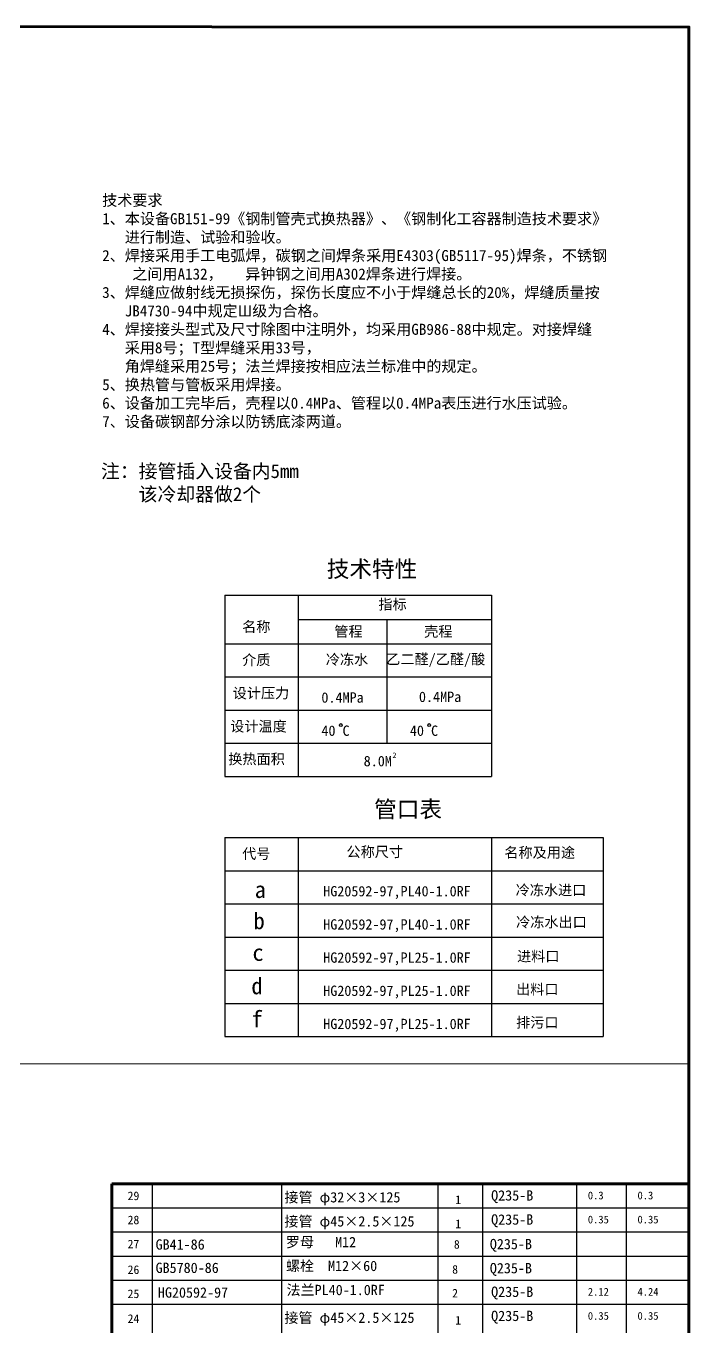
# Model space of a CAD drawing. Header units: millimetres. Extents: x 587 to 7218, y 317 to 4068.
# Drawn here: x 1978 to 3177, y 1716 to 4068 of the extents above; entities that cross this region are included whole.
import ezdxf

# ---------------------------------------------------------------- set-up
doc = ezdxf.new("R2010")
doc.units = ezdxf.units.MM

msp = doc.modelspace()

# ---------------------------------------------------------------- linework, layer by layer
at = {"lineweight": -3}
for p, q in [((2337.087, 3038.63), (2819.472, 3038.63)), ((2337.087, 3038.63), (2337.087, 2710.893)), ((2470.066, 3038.63), (2470.066, 2710.893)), ((2819.472, 3038.63), (2819.472, 2710.893)), ((2337.087, 2950.86), (2819.472, 2950.86)), ((2337.087, 2890.868), (2819.472, 2890.868)), ((2337.087, 2830.877), (2819.472, 2830.877)), ((2337.087, 2770.885), (2819.472, 2770.885)), ((2337.087, 2710.893), (2819.472, 2710.893)), ((2337.087, 2600.585), (2337.087, 2240.635)), ((2337.087, 2600.585), (3021.318, 2600.585)), ((2470.066, 2600.585), (2470.066, 2240.635)), ((2819.472, 2600.585), (2819.472, 2240.635)), ((3021.318, 2600.585), (3021.318, 2240.635)), ((2337.087, 2540.593), (3021.318, 2540.593)), ((2337.087, 2480.602), (3021.318, 2480.602)), ((2337.087, 2420.61), (3021.318, 2420.61)), ((2337.087, 2360.618), (3021.318, 2360.618)), ((2337.087, 2300.627), (3021.318, 2300.627)), ((2337.087, 2240.635), (3021.318, 2240.635))]:
    msp.add_line(p, q, dxfattribs=at)
at = {"ltscale": 0.5}
for p, q in [((2470.066, 3038.63), (2470.066, 2950.86)), ((2470.066, 2994.745), (2819.472, 2994.745)), ((2630.111, 2994.745), (2630.111, 2770.885)), ((2470.066, 2950.86), (2819.472, 2950.86)), ((587.469, 2192.356), (3176.789, 2191.322))]:
    msp.add_line(p, q, dxfattribs=at)
at = {"lineweight": 60}
for q in [(3176.789, 1974.672), (2132.738, 637.2)]:
    msp.add_line((2132.738, 1974.672), q, dxfattribs=at)
for p, q in [((2205.969, 1974.672), (2205.969, 637.2)), ((2439.474, 1974.672), (2439.474, 637.2)), ((2722.474, 1974.672), (2722.474, 637.2)), ((2803.097, 1974.672), (2803.097, 637.2)), ((2973.389, 1974.672), (2973.389, 637.2)), ((3063.204, 1974.672), (3063.204, 675.533)), ((2132.738, 1931.126), (3176.789, 1931.126)), ((2132.738, 1887.58), (3176.789, 1887.58)), ((2132.738, 1844.035), (3176.789, 1844.035)), ((2132.738, 1800.489), (3176.789, 1800.489)), ((2132.738, 1756.944), (3176.789, 1756.944))]:
    msp.add_line(p, q)
msp.add_lwpolyline([(587.469, 317.2), (587.469, 4067.512), (3176.789, 4065.445), (3176.789, 317.2)], close=True, dxfattribs=at)
at = {"ltscale": 0.5}
for centre in [(2546.89, 2803.902), (2706.935, 2803.902)]:
    msp.add_circle(centre, 2.569, dxfattribs=at)

# ---------------------------------------------------------------- texts
at = {"attachment_point": 1}
for s, insert, char_height, width in [('{\\fFangSong_GB2312|b0|i0|c134|p49;\\H1.587x;技术要求\\P1、本设备GB151-99《钢制管壳式换热器》、《钢制化工容器制造技术要求》\\P   进行制造、试验和验收。\\P2、焊接采用手工电弧焊，碳钢之间焊条采用E4303(GB5117-95)焊条，不锈钢\\P    之间用A132，   异钟钢之间用A302焊条进行焊接。\\P3、焊缝应做射线无损探伤，探伤长度应不小于焊缝总长的20%，焊缝质量按\\P   JB4730-94中规定Ш级为合格。\\P4、焊接接头型式及尺寸除图中注明外，均采用GB986-88中规定。对接焊缝\\P   采用8号；T型焊缝采用33号，\\P   角焊缝采用25号；法兰焊接按相应法兰标准中的规定。\\P5、换热管与管板采用焊接。\\P6、设备加工完毕后，壳程以0.4MPa、管程以0.4MPa表压进行水压试验。\\P7、设备碳钢部分涂以防锈底漆两道。}', (2115.415, 3762.587), 12.6, 15660.42625), ('{\\fFangSong_GB2312|b0|i0|c134|p49;HG20592-97,PL40-1.0RF}', (2515.319, 2512.889), 18.6624, 429.2352), ('{\\fFangSong_GB2312|b0|i0|c134|p49;HG20592-97,PL40-1.0RF}', (2515.319, 2452.897), 18.6624, 429.2352), ('{\\fFangSong_GB2312|b0|i0|c134|p49;HG20592-97,PL25-1.0RF}', (2515.319, 2392.905), 18.6624, 429.2352), ('{\\fFangSong_GB2312|b0|i0|c134|p49;HG20592-97,PL25-1.0RF}', (2515.319, 2332.914), 18.6624, 429.2352), ('{\\fFangSong_GB2312|b0|i0|c134|p49;HG20592-97,PL25-1.0RF}', (2515.319, 2272.922), 18.6624, 429.2352), ('29', (2161.36, 1960.619), 15.552, 39.9683), ('{\\fFangSong_GB2312|b0|i0|c134|p49;接管 φ32×3×125}', (2444.992, 1959.641), 18.6624, 360.0599), ('1', (2753.929, 1953.497), 15.552, 39.9683), ('Q235-B', (2818.92, 1962.939), 18.6624, 121.85449), ('{\\H0.9002x;0.3}', (2993.81, 1960.576), 15.552, 104.5872), ('{\\H0.9002x;0.3}', (3083.625, 1960.576), 15.552, 104.5872), ('28', (2161.36, 1917.073), 15.552, 39.9683), ('{\\fFangSong_GB2312|b0|i0|c134|p49;接管 φ45×2.5×125}', (2444.992, 1916.096), 18.6624, 360.0599), ('1', (2753.929, 1909.951), 15.552, 39.9683), ('Q235-B', (2818.92, 1919.393), 18.6624, 121.85449), ('{\\H0.9002x;0.35}', (2993.81, 1917.03), 15.552, 104.5872), ('{\\H0.9002x;0.35}', (3083.625, 1917.03), 15.552, 104.5872), ('27', (2161.36, 1873.528), 15.552, 39.9683), ('GB41-86', (2211.921, 1874.299), 18.6624, 279.98784), ('\\pt223.949;{\\fFangSong_GB2312|b0|i0|c134|p49;罗母   M12}', (2447.635, 1878.623), 18.6624, 360.0599), ('8', (2751.534, 1872.957), 15.552, 39.9683), ('Q235-B', (2816.561, 1875.014), 18.6624, 121.85449), ('{\\fFangSong_GB2312|b0|i0|c134|p49;螺栓  M12×60}', (2447.635, 1835.56), 18.6624, 360.0599), ('26', (2161.36, 1827.137), 15.552, 39.9683), ('GB5780-86', (2211.921, 1832.095), 18.6624, 279.98784), ('8', (2748.41, 1827.662), 15.552, 39.9683), ('Q235-B', (2816.561, 1831.468), 18.6624, 121.85449), ('HG20592-97', (2216.18, 1787.435), 18.6624, 279.98784), ('{\\fFangSong_GB2312|b0|i0|c134|p49;法兰PL40-1.0RF}', (2448.724, 1792.066), 18.6624, 360.0599), ('Q235-B', (2818.92, 1788.756), 18.6624, 121.85449), ('25', (2161.36, 1783.592), 15.552, 39.9683), ('2', (2748.41, 1784.68), 15.552, 39.9683), ('{\\H0.9002x;2.12}', (2993.81, 1786.394), 15.552, 104.5872), ('{\\H0.9002x;4.24}', (3083.625, 1786.394), 15.552, 104.5872), ('{\\fFangSong_GB2312|b0|i0|c134|p49;接管 φ45×2.5×125}', (2444.992, 1741.913), 18.6624, 360.0599), ('Q235-B', (2818.92, 1745.211), 18.6624, 121.85449), ('{\\H0.9002x;0.35}', (2993.81, 1742.848), 15.552, 104.5872), ('{\\H0.9002x;0.35}', (3083.625, 1742.848), 15.552, 104.5872), ('24', (2161.36, 1738.633), 15.552, 39.9683), ('1', (2753.929, 1735.769), 15.552, 39.9683)]:
    msp.add_mtext(s, dxfattribs=dict(at, insert=insert, char_height=char_height, width=width))
at = {"ltscale": 0.2, "insert": (2113.23, 3275.376), "char_height": 10, "width": 415.82222, "attachment_point": 1}
msp.add_mtext('{\\fFangSong_GB2312|b0|i0|c134|p49;\\H2.5x;注：接管插入设备\\H0.9939x;内\\H1.006x;5mm\\P    该冷却器做2个\\P    }', dxfattribs=at)
at = {"lineweight": -3, "attachment_point": 1}
for s, insert, char_height, width in [('{\\fFangSong_GB2312|b0|i0|c134|p49;\\H0.8001x;技术特性}', (2521.612, 3101.143), 37.4948, 176.95151), ('{\\fFangSong_GB2312|b0|i0|c134|p49;指标}', (2614.939, 3031.629), 18.7474, 176.95151), ('{\\fFangSong_GB2312|b0|i0|c134|p49;名称}', (2368.561, 2991.032), 18.7474, 68.2421), ('{\\fFangSong_GB2312|b0|i0|c134|p49;管程}', (2535.323, 2982.428), 18.7474, 176.95151), ('{\\fFangSong_GB2312|b0|i0|c134|p49;壳程}', (2697.814, 2982.428), 18.7474, 176.95151), ('{\\fFangSong_GB2312|b0|i0|c134|p49;介质}', (2368.561, 2931.04), 18.7474, 68.2421), ('{\\fFangSong_GB2312|b0|i0|c134|p49;冷冻水}', (2519.844, 2931.699), 18.7474, 176.95151), ('\\pt168.727;{\\fFangSong_GB2312|b0|i0|c134|p49;乙二醛/乙醛/酸}', (2629.137, 2932.37), 18.7474, 230.24152), ('{\\fFangSong_GB2312|b0|i0|c134|p49;设计压力}', (2351.489, 2871.049), 18.7474, 191.40204), ('{\\fFangSong_GB2312|b0|i0|c134|p49;0.4MPa}', (2511.869, 2863.064), 18.7474, 176.95151), ('{\\fFangSong_GB2312|b0|i0|c134|p49;0.4MPa}', (2688.286, 2864.33), 18.7474, 176.95151), ('{\\fFangSong_GB2312|b0|i0|c134|p49;设计温度}', (2346.997, 2811.057), 18.7474, 231.57504), ('{\\fFangSong_GB2312|b0|i0|c134|p49;40 C}', (2511.869, 2803.073), 18.7474, 176.95151), ('{\\fFangSong_GB2312|b0|i0|c134|p49;40 C}', (2671.914, 2803.073), 18.7474, 176.95151), ('{\\fFangSong_GB2312|b0|i0|c134|p49;换热面积}', (2343.403, 2751.963), 18.7474, 262.82071), ('{\\fFangSong_GB2312|b0|i0|c134|p49;2}', (2640.267, 2754.261), 10, 176.95151), ('{\\fFangSong_GB2312|b0|i0|c134|p49;8.0M}', (2588.348, 2748.155), 18.7474, 176.95151), ('{\\fFangSong_GB2312|b0|i0|c134|p49;\\H0.8001x;管口表}', (2607.276, 2666.866), 37.4948, 176.95151), ('{\\fFangSong_GB2312|b0|i0|c134|p49;代号}', (2368.561, 2580.765), 18.7474, 68.2421), ('{\\fFangSong_GB2312|b0|i0|c134|p49;公称尺寸}', (2557.275, 2584.067), 18.7474, 176.95151), ('{\\fFangSong_GB2312|b0|i0|c134|p49;名称及用途}', (2842.779, 2582.843), 18.7474, 176.95151), ('{\\fFangSong_GB2312|b0|i0|c134|p49;冷冻水进口}', (2863.229, 2514.927), 18.7474, 176.95151), ('{\\fSimSun|b0|i0|c134|p2;a}', (2391.192, 2521.314), 30, 28.42243), ('{\\fSimSun|b0|i0|c134|p2;b}', (2389.108, 2464.874), 30, 28.42243), ('{\\fFangSong_GB2312|b0|i0|c134|p49;冷冻水出口}', (2864.051, 2456.981), 18.7474, 176.95151), ('{\\fSimSun|b0|i0|c134|p2;c}', (2387.062, 2407.603), 30, 28.42243), ('{\\fFangSong_GB2312|b0|i0|c134|p49;进料口}', (2865.854, 2395.31), 18.7474, 176.95151), ('{\\fSimSun|b0|i0|c134|p2;d}', (2385.135, 2347.267), 30, 28.42243), ('{\\fFangSong_GB2312|b0|i0|c134|p49;出料口}', (2864.051, 2335.657), 18.7474, 176.95151), ('{\\fFangSong_GB2312|b0|i0|c134|p49;f}', (2385.135, 2287.275), 30, 28.42243), ('{\\fSimSun|b0|i0|c134|p54;排污口}', (2864.051, 2275.665), 18.7474, 176.95151)]:
    msp.add_mtext(s, dxfattribs=dict(at, insert=insert, char_height=char_height, width=width))

doc.saveas('drawing.dxf')
